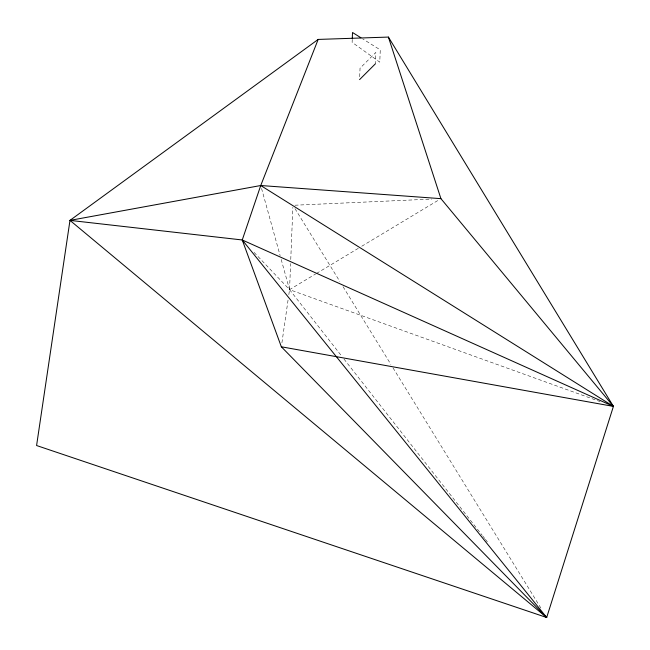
<?xml version="1.0" encoding="UTF-8"?>
<svg xmlns="http://www.w3.org/2000/svg" width="650" height="650" viewBox="0 0 650 650"><rect width="100%" height="100%" fill="white"/><g stroke="black" fill="none" stroke-linecap="round" stroke-linejoin="round"><path stroke-width="0.49" stroke-dasharray="3.25 2.44" d="M288.827 294.661L289.551 289.648L290.599 263.543M290.761 259.521L292.858 207.309M352.243 39.382L352.121 42.331L379.771 62.156L380.266 49.879L362.611 38.821M359.694 76.757L360.043 68.201L375.822 52.431L375.359 63.846M281.921 342.777L288.251 298.667M254.077 252.387L289.551 289.648L315.648 273.959M316.517 273.439L358.28 248.341M361.757 246.244L439.189 199.704M294.962 205.213L431.803 199.071M281.198 259.48L289.551 289.648L600.039 401.57M289.551 289.648L341.477 355.859M343.98 359.044L482.243 535.34M482.869 536.136L484.746 538.525M485.371 539.329L487.874 542.514M294.986 208.634L339.852 281.515M343.046 286.699L390.894 364.431M393.023 367.892L540.832 608.002M261.544 188.435L280.126 255.588"/><path stroke-width="0.97" d="M352.276 38.399L352.519 32.5L360.929 37.765M318.167 39.422L260.739 185.518L242.255 239.972L281.344 346.791L613.413 406.388L440.927 198.656L260.739 185.518L69.981 220.382L36.587 445.526L546.683 617.5L613.413 406.388L388.408 37.074L318.167 39.422L69.981 220.382L546.683 617.5L545.431 615.908M359.58 79.609L375.359 63.846M69.981 220.382L242.255 239.972L613.413 406.388L260.739 185.518M281.344 346.791L546.683 617.5L242.255 239.972M388.408 37.074L440.927 198.656"/></g></svg>
